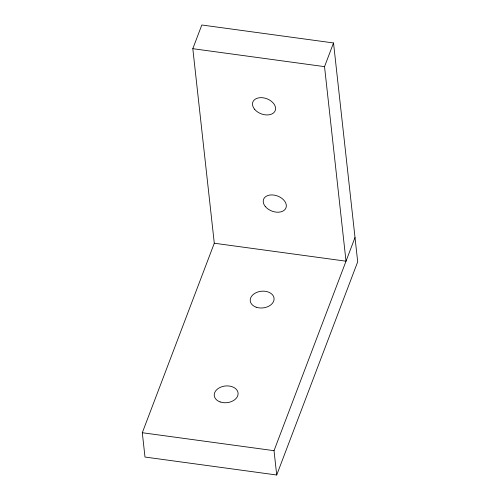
<?xml version="1.0" encoding="UTF-8"?>
<svg xmlns="http://www.w3.org/2000/svg" width="500" height="500" viewBox="0 0 500 500"><rect width="100%" height="100%" fill="white"/><g stroke="black" fill="none" stroke-linecap="round" stroke-linejoin="round"><path stroke-width="0.75" d="M192.812 48.688L201.812 25L333.531 42.956L357.694 261.819L276.712 475L144.987 457.044L142.306 432.725L214.294 243.231L192.812 48.688L324.531 66.644L346.012 261.188L214.294 243.231M324.531 66.644L333.531 42.956M276.712 475L274.025 450.681L355.012 237.5M142.306 432.725L274.025 450.681M256.131 307.181A11.988 8.387 -6.3 0 0 274.1 298.956A11.988 8.387 -6.3 0 0 256.231 292.606A11.988 8.387 -6.3 0 0 256.131 307.181M220.138 401.931A11.988 8.387 -6.3 0 0 238.113 393.7A11.988 8.387 -6.3 0 0 220.238 387.356A11.988 8.387 -6.3 0 0 220.138 401.931M254.531 109.194A11.988 8.062 20.8 0 0 274.494 111.919A11.988 8.062 20.8 0 0 263.106 97.794A11.988 8.062 20.8 0 0 254.531 109.194M265.269 206.469A11.988 8.062 20.8 0 0 285.231 209.188A11.988 8.062 20.8 0 0 273.844 195.062A11.988 8.062 20.8 0 0 265.269 206.469"/></g></svg>
